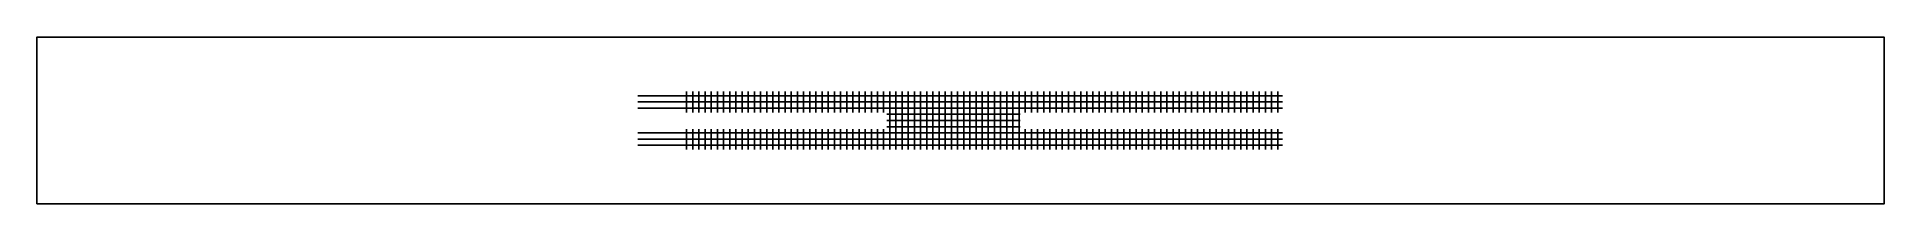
# Model space of a CAD drawing. Header units: millimetres. Extents: x 168.5 to 228.5, y -2.7 to 2.7.
import ezdxf

# ---------------------------------------------------------------- set-up
doc = ezdxf.new("R2010")
doc.units = ezdxf.units.MM
doc.layers.add('图层03', color=5, linetype='Continuous', true_color=0x0000ff)

msp = doc.modelspace()

# ---------------------------------------------------------------- linework, layer by layer
at = {"layer": '图层03'}
msp.add_lwpolyline([(168.496, -2.7), (228.496, -2.7), (228.496, 2.7), (168.496, 2.7)], close=True, dxfattribs=at)
for points in [[(188.01, 0.8), (208.953, 0.8)], [(188.01, 0.8), (208.953, 0.8)], [(188.01, 0.6), (208.953, 0.6)], [(188.01, 0.6), (208.953, 0.6)], [(189.6, 0.258), (189.6, 0.941)], [(189.8, 0.258), (189.8, 0.941)], [(190, 0.258), (190, 0.941)], [(190.2, 0.258), (190.2, 0.941)], [(190.4, 0.258), (190.4, 0.941)], [(190.6, 0.258), (190.6, 0.941)], [(190.8, 0.258), (190.8, 0.941)], [(191, 0.258), (191, 0.941)], [(191.2, 0.258), (191.2, 0.941)], [(191.4, 0.258), (191.4, 0.941)], [(191.6, 0.258), (191.6, 0.941)], [(191.8, 0.258), (191.8, 0.941)], [(192, 0.258), (192, 0.941)], [(192.2, 0.258), (192.2, 0.941)], [(192.4, 0.258), (192.4, 0.941)], [(192.6, 0.258), (192.6, 0.941)], [(192.8, 0.258), (192.8, 0.941)], [(193, 0.258), (193, 0.941)], [(193.2, 0.258), (193.2, 0.941)], [(193.4, 0.258), (193.4, 0.941)], [(193.6, 0.258), (193.6, 0.941)], [(193.8, 0.258), (193.8, 0.941)], [(194, 0.258), (194, 0.941)], [(194.2, 0.258), (194.2, 0.941)], [(194.4, 0.258), (194.4, 0.941)], [(194.6, 0.258), (194.6, 0.941)], [(194.8, 0.258), (194.8, 0.941)], [(195, 0.258), (195, 0.941)], [(195.2, 0.258), (195.2, 0.941)], [(195.4, 0.258), (195.4, 0.941)], [(195.6, 0.258), (195.6, 0.941)], [(195.8, 0.258), (195.8, 0.941)], [(196, 0.258), (196, 0.941)], [(196.2, -0.939), (196.2, 0.941)], [(196.4, -0.939), (196.4, 0.941)], [(196.6, -0.939), (196.6, 0.941)], [(196.8, 0.941), (196.8, -0.939)], [(197, -0.939), (197, 0.941)], [(197.2, -0.939), (197.2, 0.941)], [(197.4, -0.939), (197.4, 0.941)], [(197.6, -0.939), (197.6, 0.941)], [(197.8, -0.939), (197.8, 0.941)], [(198, -0.939), (198, 0.941)], [(198.2, -0.939), (198.2, 0.941)], [(198.4, -0.939), (198.4, 0.941)], [(198.6, -0.939), (198.6, 0.941)], [(198.8, -0.939), (198.8, 0.941)], [(199, -0.939), (199, 0.941)], [(199.2, -0.939), (199.2, 0.941)], [(199.4, -0.939), (199.4, 0.941)], [(199.6, -0.939), (199.6, 0.941)], [(199.8, -0.939), (199.8, 0.941)], [(199.998, 0.941), (199.999, -0.939)], [(200.2, -0.939), (200.2, 0.941)], [(200.4, -0.939), (200.4, 0.941)], [(200.6, 0.258), (200.6, 0.941)], [(200.8, 0.258), (200.8, 0.941)], [(201, 0.258), (201, 0.941)], [(201.2, 0.258), (201.2, 0.941)], [(201.4, 0.258), (201.4, 0.941)], [(201.6, 0.258), (201.6, 0.941)], [(201.8, 0.258), (201.8, 0.941)], [(202, 0.258), (202, 0.941)], [(202.2, 0.258), (202.2, 0.941)], [(202.4, 0.258), (202.4, 0.941)], [(202.6, 0.258), (202.6, 0.941)], [(202.8, 0.258), (202.8, 0.941)], [(203, 0.258), (203, 0.941)], [(203.2, 0.258), (203.2, 0.941)], [(203.4, 0.258), (203.4, 0.941)], [(203.6, 0.258), (203.6, 0.941)], [(203.8, 0.258), (203.8, 0.941)], [(204, 0.258), (204, 0.941)], [(204.2, 0.258), (204.2, 0.941)], [(204.4, 0.258), (204.4, 0.941)], [(204.6, 0.258), (204.6, 0.941)], [(204.8, 0.258), (204.8, 0.941)], [(205, 0.258), (205, 0.941)], [(205.2, 0.258), (205.2, 0.941)], [(205.4, 0.258), (205.4, 0.941)], [(205.6, 0.258), (205.6, 0.941)], [(205.8, 0.258), (205.8, 0.941)], [(206, 0.258), (206, 0.941)], [(206.2, 0.258), (206.2, 0.941)], [(206.4, 0.258), (206.4, 0.941)], [(206.6, 0.258), (206.6, 0.941)], [(206.8, 0.258), (206.8, 0.941)], [(207, 0.258), (207, 0.941)], [(207.2, 0.258), (207.2, 0.941)], [(207.4, 0.258), (207.4, 0.941)], [(207.6, 0.258), (207.6, 0.941)], [(207.8, 0.258), (207.8, 0.941)], [(208, 0.258), (208, 0.941)], [(208.2, 0.258), (208.2, 0.941)], [(208.4, 0.258), (208.4, 0.941)], [(208.6, 0.258), (208.6, 0.941)], [(208.8, 0.258), (208.8, 0.941)], [(188.01, 0.4), (208.953, 0.4)], [(188.01, 0.4), (208.953, 0.4)], [(196.108, 0.2), (200.436, 0.2)], [(196.108, 0.2), (200.436, 0.2)], [(196.108, 0), (200.436, 0)], [(196.108, 0), (200.436, 0)], [(188.01, -0.4), (208.953, -0.4)], [(188.01, -0.4), (208.953, -0.4)], [(188.01, -0.6), (208.953, -0.6)], [(188.01, -0.6), (208.953, -0.6)], [(189.6, -0.939), (189.6, -0.28)], [(189.8, -0.939), (189.8, -0.28)], [(190, -0.939), (190, -0.28)], [(190.2, -0.939), (190.2, -0.28)], [(190.4, -0.939), (190.4, -0.28)], [(190.6, -0.939), (190.6, -0.28)], [(190.8, -0.939), (190.8, -0.28)], [(191, -0.939), (191, -0.28)], [(191.2, -0.939), (191.2, -0.28)], [(191.4, -0.939), (191.4, -0.28)], [(191.6, -0.939), (191.6, -0.28)], [(191.8, -0.939), (191.8, -0.28)], [(192, -0.939), (192, -0.28)], [(192.2, -0.939), (192.2, -0.28)], [(192.4, -0.939), (192.4, -0.28)], [(192.6, -0.939), (192.6, -0.28)], [(192.8, -0.939), (192.8, -0.28)], [(193, -0.939), (193, -0.28)], [(193.2, -0.939), (193.2, -0.28)], [(193.4, -0.939), (193.4, -0.28)], [(193.6, -0.939), (193.6, -0.28)], [(193.8, -0.939), (193.8, -0.28)], [(194, -0.939), (194, -0.28)], [(194.2, -0.939), (194.2, -0.28)], [(194.4, -0.939), (194.4, -0.28)], [(194.6, -0.939), (194.6, -0.28)], [(194.8, -0.939), (194.8, -0.28)], [(195, -0.939), (195, -0.28)], [(195.2, -0.939), (195.2, -0.28)], [(195.4, -0.939), (195.4, -0.28)], [(195.6, -0.939), (195.6, -0.28)], [(195.8, -0.939), (195.8, -0.28)], [(196, -0.939), (196, -0.28)], [(196.108, -0.2), (200.436, -0.2)], [(196.108, -0.2), (200.436, -0.2)], [(200.6, -0.939), (200.6, -0.28)], [(200.8, -0.939), (200.8, -0.28)], [(201, -0.939), (201, -0.28)], [(201.2, -0.939), (201.2, -0.28)], [(201.4, -0.939), (201.4, -0.28)], [(201.6, -0.939), (201.6, -0.28)], [(201.8, -0.939), (201.8, -0.28)], [(202, -0.939), (202, -0.28)], [(202.2, -0.939), (202.2, -0.28)], [(202.4, -0.939), (202.4, -0.28)], [(202.6, -0.939), (202.6, -0.28)], [(202.8, -0.939), (202.8, -0.28)], [(203, -0.939), (203, -0.28)], [(203.2, -0.939), (203.2, -0.28)], [(203.4, -0.939), (203.4, -0.28)], [(203.6, -0.939), (203.6, -0.28)], [(203.8, -0.939), (203.8, -0.28)], [(204, -0.939), (204, -0.28)], [(204.2, -0.939), (204.2, -0.28)], [(204.4, -0.939), (204.4, -0.28)], [(204.6, -0.939), (204.6, -0.28)], [(204.8, -0.939), (204.8, -0.28)], [(205, -0.939), (205, -0.28)], [(205.2, -0.939), (205.2, -0.28)], [(205.4, -0.939), (205.4, -0.28)], [(205.6, -0.939), (205.6, -0.28)], [(205.8, -0.939), (205.8, -0.28)], [(206, -0.939), (206, -0.28)], [(206.2, -0.939), (206.2, -0.28)], [(206.4, -0.939), (206.4, -0.28)], [(206.6, -0.939), (206.6, -0.28)], [(206.8, -0.939), (206.8, -0.28)], [(207, -0.939), (207, -0.28)], [(207.2, -0.939), (207.2, -0.28)], [(207.4, -0.939), (207.4, -0.28)], [(207.6, -0.939), (207.6, -0.28)], [(207.8, -0.939), (207.8, -0.28)], [(208, -0.939), (208, -0.28)], [(208.2, -0.939), (208.2, -0.28)], [(208.4, -0.939), (208.4, -0.28)], [(208.6, -0.939), (208.6, -0.28)], [(208.8, -0.939), (208.8, -0.28)], [(188.01, -0.8), (208.953, -0.8)], [(188.01, -0.8), (208.953, -0.8)]]:
    msp.add_lwpolyline(points, dxfattribs=at)

doc.saveas('drawing.dxf')
